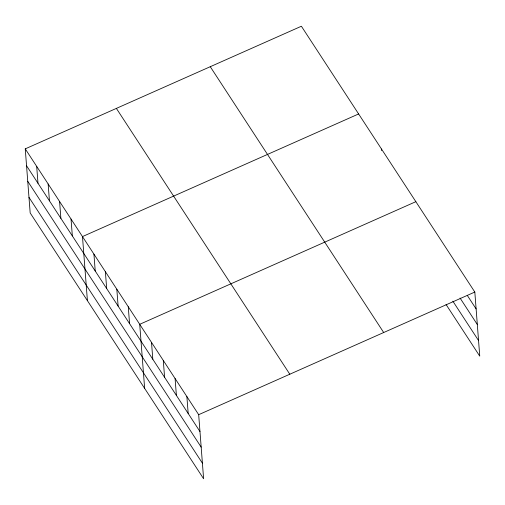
<?xml version="1.0" encoding="UTF-8"?>
<svg xmlns="http://www.w3.org/2000/svg" width="505" height="505" viewBox="0 0 505 505"><rect width="100%" height="100%" fill="white"/><g stroke="black" fill="none" stroke-linecap="round" stroke-linejoin="round"><path stroke-width="0.76" d="M25.25 148.861L198.68 414.687L203.61 478.765L30.18 212.946L25.25 148.861L301.39 26.235L474.82 292.054L479.75 356.139L446.054 304.49M358.626 113.953L82.479 236.586L87.409 300.664M415.855 201.678L139.715 324.305L144.645 388.389M198.68 414.687L474.82 292.054M467.27 295.375L476.12 308.934M460.049 298.045L477.313 324.513M452.859 301.182L478.551 340.559M210.263 66.698L383.693 332.524M116.377 108.392L289.807 374.218M26.55 165.741L199.974 431.56M27.75 181.314L201.173 447.14M28.981 197.367L202.41 463.186M381.515 149.044L381.635 150.578M186.882 396.608L188.182 413.488M175.09 378.535L176.39 395.409M163.298 360.456L164.598 377.336M151.506 342.377L152.807 359.257M128.264 306.762L129.564 323.636M116.819 289.214L118.12 306.093M105.375 271.671L106.675 288.551M93.93 254.129L95.224 271.002M71.035 219.037L72.335 235.917M59.59 201.495L60.884 218.368M48.145 183.953L49.439 200.826M36.695 166.404L37.995 183.283"/></g></svg>
